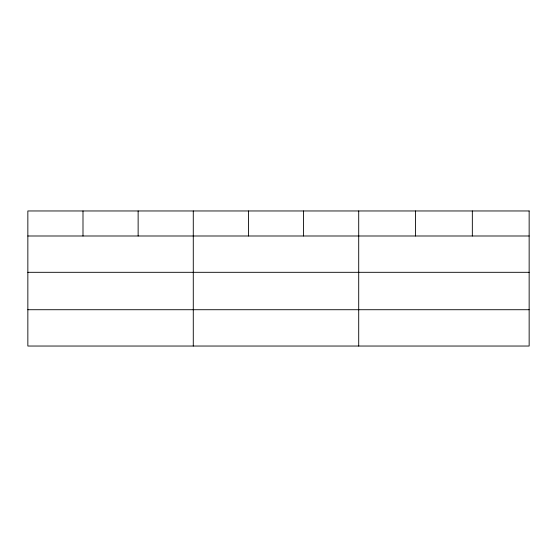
<?xml version="1.0" encoding="UTF-8"?>
<svg xmlns="http://www.w3.org/2000/svg" width="557" height="557" viewBox="0 0 557 557"><rect width="100%" height="100%" fill="white"/><g stroke="black" fill="none" stroke-linecap="round" stroke-linejoin="round"><path stroke-width="0.84" d="M27.85 235.994L529.15 235.994M27.85 272.31L529.15 272.31M27.85 309.72L529.15 309.72M472.336 210.964L472.336 235.994M415.522 210.964L415.522 235.994M358.708 210.964L358.708 346.036M303.565 210.964L303.565 235.994M248.422 210.964L248.422 235.994M193.279 210.964L193.279 346.036M138.136 210.964L138.136 235.994M82.993 210.964L82.993 235.994M529.15 210.964L27.85 210.964L27.85 346.036L529.15 346.036L529.15 210.964"/></g></svg>
